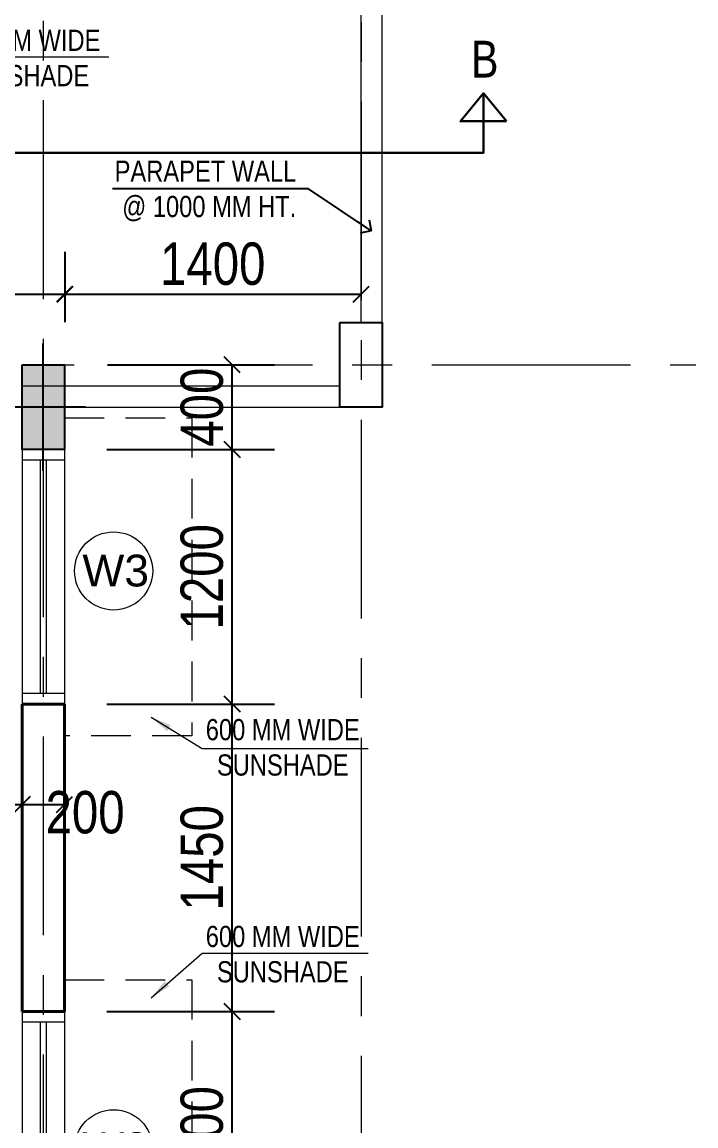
# Model space of a CAD drawing. Header units: metres. Extents: x 1689 to 2066, y 219 to 408.
# Drawn here: x 1923.23 to 1926.41, y 338.56 to 343.76 of the extents above; entities that cross this region are included whole.
import ezdxf

# ---------------------------------------------------------------- set-up
doc = ezdxf.new("R2010")
doc.units = ezdxf.units.M
doc.header["$LTSCALE"] = 1.5
for name, pattern in [('00_toilet$0$8th floor plan$0$HIDDEN', [0.375, 0.25, -0.125]), ('CENTER', [2, 1.25, -0.25, 0.25, -0.25]), ('DASHED2', [0.375, 0.25, -0.125])]:
    doc.linetypes.add(name, pattern=pattern)
for name, color, linetype, lineweight in [('A- DOOR WINDOW TAGS', 7, 'Continuous', 5), ('A-ELE 02', 252, 'Continuous', 9), ('A-GRID', 252, 'CENTER', 5), ('A-SYMBOL', 252, 'Continuous', 5), ('A-WALL', 1, 'Continuous', 40), ('A-WINDOW', 143, 'Continuous', 13), ('A-Working Dimension', 42, 'Continuous', 5)]:
    doc.layers.add(name, color=color, linetype=linetype, lineweight=lineweight)
for name, color, linetype in [('A-COLUMN', 7, 'Continuous'), ('A-Text', 7, 'Continuous'), ('COLUMN', 70, 'Continuous')]:
    doc.layers.add(name, color=color, linetype=linetype)
doc.styles.add('DIM', font='arial.ttf', dxfattribs={"width": 0.8, "height": 0.2})
doc.styles.add('Roman', font='romans.shx', dxfattribs={"bigfont": 'bigfont.shx'})
doc.styles.get("Standard").update_dxf_attribs({"font": 'arial.ttf', "height": 0.2})
doc.dimstyles.new('GRID DIM', dxfattribs={"dimtxt": 0.35, "dimasz": 0.1, "dimexe": 0.1, "dimexo": 0.1, "dimgap": 0.09, "dimtad": 0, "dimdec": 0, "dimlfac": 1000, "dimzin": 0, "dimdsep": 46, "dimtxsty": 'Standard', "dimblk": 'OBLIQUE', "dimcen": 0.09, "dimclrd": 73, "dimclre": 73, "dimclrt": 1, "dimadec": 0, "dimazin": 0, "dimtfac": 1, "dimtdec": 0, "dimtofl": 0, "dimtmove": 1, "dimatfit": 3, "dimfxl": 1.25, "dimtolj": 1, "dimtzin": 0, "dimlwd": -1, "dimlwe": -1, "dimarcsym": 0})
doc.dimstyles.new('W-DIM', dxfattribs={"dimtxt": 0.125, "dimasz": 0.075, "dimexe": 0.2, "dimexo": 0.2, "dimgap": 0.04, "dimtad": 1, "dimdec": 0, "dimlfac": 1000, "dimzin": 0, "dimdsep": 46, "dimtxsty": 'DIM', "dimblk": 'OBLIQUE', "dimcen": 0.09, "dimclrt": 7, "dimadec": 0, "dimazin": 0, "dimtfac": 1, "dimtdec": 0, "dimtofl": 0, "dimtmove": 0, "dimatfit": 3, "dimldrblk": 'OPEN90', "dimfxl": 0.1, "dimtolj": 1, "dimtzin": 0, "dimarcsym": 0})

# ---------------------------------------------------------------- blocks, each defined once
blk = doc.blocks.new('_Oblique')
at = {"color": 0, "linetype": 'ByBlock', "lineweight": -2}
blk.add_line((-0.5, -0.5), (0.5, 0.5), dxfattribs=at)
blk = doc.blocks.new('*D335')
at = {"layer": 'A-Working Dimension', "color": 0, "lineweight": -2, "transparency": 16777216}
for p, q in [((1923.2323, 338.4541), (1923.2323, 338.4816)), ((1917.9824, 338.2816), (1923.2323, 338.2816))]:
    blk.add_line(p, q, dxfattribs=at)
at = {"layer": 'Defpoints', "color": 0, "transparency": 16777216}
for p in [(1917.9824, 338.2816), (1923.2323, 338.2816), (1923.2323, 338.2541)]:
    blk.add_point(p, dxfattribs=at)
at = {"layer": 'A-Working Dimension', "color": 0, "lineweight": -2, "transparency": 16777216, "xscale": 0.075, "yscale": 0.075, "zscale": 0.075, "rotation": 180}
blk.add_blockref('_Oblique', (1917.9824, 338.2816), dxfattribs=at)
at = {"layer": 'A-Working Dimension', "color": 0, "lineweight": -2, "transparency": 16777216, "xscale": 0.075, "yscale": 0.075, "zscale": 0.075}
blk.add_blockref('_Oblique', (1923.2323, 338.2816), dxfattribs=at)
at = {"layer": 'A-Working Dimension', "transparency": 16777216, "insert": (1920.418, 338.4882), "char_height": 0.2, "attachment_point": 5, "style": 'DIM'}
blk.add_mtext('\\A1;5250', dxfattribs=at)
blk = doc.blocks.new('_Open90')
at = {"color": 0, "linetype": 'ByBlock', "lineweight": -2}
for p, q in [((0, 0), (-1, 0)), ((-0.5, 0.5), (0, 0)), ((0, 0), (-0.5, -0.5))]:
    blk.add_line(p, q, dxfattribs=at)
blk = doc.blocks.new('*D291')
at = {"layer": 'A-Working Dimension', "color": 0, "lineweight": -2, "transparency": 16777216}
for p, q in [((1923.2316, 339.9049), (1923.2316, 340.2731)), ((1922.3316, 340.0731), (1923.2316, 340.0731))]:
    blk.add_line(p, q, dxfattribs=at)
at = {"layer": 'Defpoints', "color": 0, "transparency": 16777216}
for p in [(1922.3316, 340.0731), (1923.2316, 340.0731), (1923.2316, 339.7049)]:
    blk.add_point(p, dxfattribs=at)
at = {"layer": 'A-Working Dimension', "color": 0, "lineweight": -2, "transparency": 16777216, "xscale": 0.075, "yscale": 0.075, "zscale": 0.075, "rotation": 180}
blk.add_blockref('_Oblique', (1922.3316, 340.0731), dxfattribs=at)
at = {"layer": 'A-Working Dimension', "color": 0, "lineweight": -2, "transparency": 16777216, "xscale": 0.075, "yscale": 0.075, "zscale": 0.075}
blk.add_blockref('_Oblique', (1923.2316, 340.0731), dxfattribs=at)
at = {"layer": 'A-Working Dimension', "transparency": 16777216, "insert": (1922.7816, 340.2152), "char_height": 0.2, "attachment_point": 5, "style": 'DIM'}
blk.add_mtext('\\A1;900', dxfattribs=at)
blk = doc.blocks.new('*D436')
at = {"layer": 'A-Working Dimension', "color": 0, "lineweight": -2, "transparency": 16777216}
for p, q in [((1923.4316, 339.9349), (1923.4316, 340.2731)), ((1923.2316, 340.0731), (1923.4316, 340.0731))]:
    blk.add_line(p, q, dxfattribs=at)
at = {"layer": 'Defpoints', "color": 0, "transparency": 16777216}
for p in [(1923.2316, 340.0731), (1923.4316, 340.0731), (1923.4316, 339.7349)]:
    blk.add_point(p, dxfattribs=at)
at = {"layer": 'A-Working Dimension', "color": 0, "lineweight": -2, "transparency": 16777216, "xscale": 0.075, "yscale": 0.075, "zscale": 0.075, "rotation": 180}
blk.add_blockref('_Oblique', (1923.2316, 340.0731), dxfattribs=at)
at = {"layer": 'A-Working Dimension', "color": 0, "lineweight": -2, "transparency": 16777216, "xscale": 0.075, "yscale": 0.075, "zscale": 0.075}
blk.add_blockref('_Oblique', (1923.4316, 340.0731), dxfattribs=at)
at = {"layer": 'A-Working Dimension', "transparency": 16777216, "insert": (1923.5291, 340.0353), "char_height": 0.2, "attachment_point": 5, "style": 'DIM'}
blk.add_mtext('\\A1;200', dxfattribs=at)
blk = doc.blocks.new('*D450')
at = {"layer": 'A-Working Dimension', "color": 0, "lineweight": -2, "transparency": 16777216}
for p, q in [((1922.285, 342.3474), (1922.285, 342.6798)), ((1923.4354, 342.3469), (1923.4354, 342.6798)), ((1922.285, 342.4798), (1923.4354, 342.4798))]:
    blk.add_line(p, q, dxfattribs=at)
at = {"layer": 'Defpoints', "color": 0, "transparency": 16777216}
for p in [(1923.4354, 342.4798), (1922.285, 342.1474), (1923.4354, 342.1469)]:
    blk.add_point(p, dxfattribs=at)
at = {"layer": 'A-Working Dimension', "color": 0, "lineweight": -2, "transparency": 16777216, "xscale": 0.075, "yscale": 0.075, "zscale": 0.075, "rotation": 180}
blk.add_blockref('_Oblique', (1922.285, 342.4798), dxfattribs=at)
at = {"layer": 'A-Working Dimension', "color": 0, "lineweight": -2, "transparency": 16777216, "xscale": 0.075, "yscale": 0.075, "zscale": 0.075}
blk.add_blockref('_Oblique', (1923.4354, 342.4798), dxfattribs=at)
at = {"layer": 'A-Working Dimension', "transparency": 16777216, "insert": (1922.8602, 342.622), "char_height": 0.2, "attachment_point": 5, "style": 'DIM'}
blk.add_mtext('\\A1;1150', dxfattribs=at)
blk = doc.blocks.new('*D308')
at = {"layer": 'A-Working Dimension', "color": 0, "lineweight": -2, "transparency": 16777216}
for p, q in [((1923.6323, 339.0968), (1924.4229, 339.0968)), ((1924.2229, 337.8969), (1924.2229, 339.0968)), ((1923.6316, 337.8969), (1924.4229, 337.8969))]:
    blk.add_line(p, q, dxfattribs=at)
at = {"layer": 'Defpoints', "color": 0, "transparency": 16777216}
for p in [(1923.4323, 339.0968), (1924.2229, 339.0968), (1923.4316, 337.8969)]:
    blk.add_point(p, dxfattribs=at)
at = {"layer": 'A-Working Dimension', "color": 0, "lineweight": -2, "transparency": 16777216, "xscale": 0.075, "yscale": 0.075, "zscale": 0.075}
for p, rotation in [((1924.2229, 339.0968), 90), ((1924.2229, 337.8969), 270)]:
    blk.add_blockref('_Oblique', p, dxfattribs=dict(at, rotation=rotation))
at = {"layer": 'A-Working Dimension', "transparency": 16777216, "insert": (1924.0808, 338.4968), "char_height": 0.2, "attachment_point": 5, "rotation": 90, "style": 'DIM'}
blk.add_mtext('\\A1;1200', dxfattribs=at)
blk = doc.blocks.new('*D453')
at = {"layer": 'A-Working Dimension', "color": 0, "lineweight": -2, "transparency": 16777216}
for p, q in [((1923.6316, 340.5468), (1924.4229, 340.5468)), ((1924.2229, 339.0968), (1924.2229, 340.5468)), ((1923.6323, 339.0968), (1924.4229, 339.0968))]:
    blk.add_line(p, q, dxfattribs=at)
at = {"layer": 'Defpoints', "color": 0, "transparency": 16777216}
for p in [(1923.4316, 340.5468), (1924.2229, 340.5468), (1923.4323, 339.0968)]:
    blk.add_point(p, dxfattribs=at)
at = {"layer": 'A-Working Dimension', "color": 0, "lineweight": -2, "transparency": 16777216, "xscale": 0.075, "yscale": 0.075, "zscale": 0.075}
for p, rotation in [((1924.2229, 340.5468), 90), ((1924.2229, 339.0968), 270)]:
    blk.add_blockref('_Oblique', p, dxfattribs=dict(at, rotation=rotation))
at = {"layer": 'A-Working Dimension', "transparency": 16777216, "insert": (1924.0808, 339.8218), "char_height": 0.2, "attachment_point": 5, "rotation": 90, "style": 'DIM'}
blk.add_mtext('\\A1;1450', dxfattribs=at)
blk = doc.blocks.new('*D454')
at = {"layer": 'A-Working Dimension', "color": 0, "lineweight": -2, "transparency": 16777216}
for p, q in [((1923.6314, 341.7469), (1924.4229, 341.7469)), ((1924.2229, 340.5468), (1924.2229, 341.7469)), ((1923.6316, 340.5468), (1924.4229, 340.5468))]:
    blk.add_line(p, q, dxfattribs=at)
at = {"layer": 'Defpoints', "color": 0, "transparency": 16777216}
for p in [(1923.4314, 341.7469), (1924.2229, 341.7469), (1923.4316, 340.5468)]:
    blk.add_point(p, dxfattribs=at)
at = {"layer": 'A-Working Dimension', "color": 0, "lineweight": -2, "transparency": 16777216, "xscale": 0.075, "yscale": 0.075, "zscale": 0.075}
for p, rotation in [((1924.2229, 341.7469), 90), ((1924.2229, 340.5468), 270)]:
    blk.add_blockref('_Oblique', p, dxfattribs=dict(at, rotation=rotation))
at = {"layer": 'A-Working Dimension', "transparency": 16777216, "insert": (1924.0808, 341.1468), "char_height": 0.2, "attachment_point": 5, "rotation": 90, "style": 'DIM'}
blk.add_mtext('\\A1;1200', dxfattribs=at)
blk = doc.blocks.new('*D309')
at = {"layer": 'A-Working Dimension', "color": 0, "lineweight": -2, "transparency": 16777216}
blk.add_line((1923.4314, 342.4798), (1924.8314, 342.4798), dxfattribs=at)
at = {"layer": 'Defpoints', "color": 0, "transparency": 16777216}
for p in [(1923.4314, 342.4798), (1924.8314, 342.4798), (1924.8314, 342.4798)]:
    blk.add_point(p, dxfattribs=at)
at = {"layer": 'A-Working Dimension', "color": 0, "lineweight": -2, "transparency": 16777216, "xscale": 0.075, "yscale": 0.075, "zscale": 0.075, "rotation": 180}
blk.add_blockref('_Oblique', (1923.4314, 342.4798), dxfattribs=at)
at = {"layer": 'A-Working Dimension', "color": 0, "lineweight": -2, "transparency": 16777216, "xscale": 0.075, "yscale": 0.075, "zscale": 0.075}
blk.add_blockref('_Oblique', (1924.8314, 342.4798), dxfattribs=at)
at = {"layer": 'A-Working Dimension', "transparency": 16777216, "insert": (1924.1314, 342.622), "char_height": 0.2, "attachment_point": 5, "style": 'DIM'}
blk.add_mtext('\\A1;1400', dxfattribs=at)
blk = doc.blocks.new('*D313')
at = {"layer": 'A-Working Dimension', "color": 0, "lineweight": -2, "transparency": 16777216}
for p, q in [((1923.6354, 342.1469), (1924.4229, 342.1469)), ((1924.2229, 341.7469), (1924.2229, 342.1469)), ((1923.6314, 341.7469), (1924.4229, 341.7469))]:
    blk.add_line(p, q, dxfattribs=at)
at = {"layer": 'Defpoints', "color": 0, "transparency": 16777216}
for p in [(1923.4354, 342.1469), (1924.2229, 342.1469), (1923.4314, 341.7469)]:
    blk.add_point(p, dxfattribs=at)
at = {"layer": 'A-Working Dimension', "color": 0, "lineweight": -2, "transparency": 16777216, "xscale": 0.075, "yscale": 0.075, "zscale": 0.075}
for p, rotation in [((1924.2229, 342.1469), 90), ((1924.2229, 341.7469), 270)]:
    blk.add_blockref('_Oblique', p, dxfattribs=dict(at, rotation=rotation))
at = {"layer": 'A-Working Dimension', "transparency": 16777216, "insert": (1924.0808, 341.9467), "char_height": 0.2, "attachment_point": 5, "rotation": 90, "style": 'DIM'}
blk.add_mtext('\\A1;400', dxfattribs=at)
blk = doc.blocks.new('W3')
at = {"layer": 'A- DOOR WINDOW TAGS', "lineweight": 5}
blk.add_circle((1701.9142, 432.1455), 0.1843, dxfattribs=at)
at = {"layer": 'A- DOOR WINDOW TAGS', "insert": (1701.7669, 432.2225), "char_height": 0.15, "attachment_point": 1, "style": 'Roman'}
blk.add_mtext_dynamic_manual_height_columns('{\\fArial|b0|i0|c0|p34;W3}', width=0.246397, gutter_width=0.325, heights=[0], dxfattribs=at)
blk = doc.blocks.new('0.2X0.4')
at = {"layer": 'COLUMN'}
h = blk.add_hatch(dxfattribs=at)
h.set_pattern_fill('ANGLE', color=256)
h.set_pattern_definition([(0, (-1673.224, -421.962), (0, 6.985), [5.08, -1.905]), (90, (-1673.224, -421.962), (-6.985, 4e-16), [5.08, -1.905])])
h.paths.add_polyline_path([(-0.1, 0.2), (0.1, 0.2), (0.1, -0.2), (-0.1, -0.2)])
h = blk.add_hatch(color=256, dxfattribs=at)
h.dxf.hatch_style = 1
h.paths.add_polyline_path([(-0.1, 0.2), (0.1, 0.2), (0.1, -0.2), (-0.1, -0.2)])
for p, q in [((0, -0.3), (0, 0.3)), ((0.2, 0), (-0.2, 0))]:
    blk.add_line(p, q, dxfattribs=at)
blk.add_lwpolyline([(-0.1, 0.2), (0.1, 0.2), (0.1, -0.2), (-0.1, -0.2)], close=True, dxfattribs=at)
blk = doc.blocks.new('GRID 02')
at = {"layer": 'A-GRID', "ltscale": 0.5}
for p, q in [((7.45, 17.1), (7.45, 0.3134)), ((8.95, 17.0941), (8.95, 0.3134)), ((-1.2166, 11.3529), (10.53, 11.3529))]:
    blk.add_line(p, q, dxfattribs=at)
at = {"layer": 'A-COLUMN'}
blk.add_blockref('0.2X0.4', (7.45, 11.1531), dxfattribs=at)
blk = doc.blocks.new('A$C797B17DE')
at = {"layer": 'A-WINDOW', "linetype": 'ByBlock'}
for p, q in [((0.2, 1.2), (0, 1.2)), ((0, 1.2), (0, 0)), ((0.2, 1.2), (0.2, 0)), ((0.1998, 1.15), (0, 1.15)), ((0.0869, 0.05), (0.0869, 1.15)), ((0.1148, 0.05), (0.1148, 1.15)), ((0.2, 0.05), (0, 0.05)), ((0.2, 0), (0, 0))]:
    blk.add_line(p, q, dxfattribs=at)

msp = doc.modelspace()

# ---------------------------------------------------------------- linework, layer by layer
at = {"lineweight": 30, "elevation": 0}
msp.add_lwpolyline([(1925.40848, 343.42741), (1925.40848, 343.14572), (1920.59549, 343.14572), (1920.59549, 341.09674), (1915.11368, 341.09674)], dxfattribs=at)
msp.add_lwpolyline([(1925.51695, 343.29536), (1925.40848, 343.42741), (1925.30001, 343.29536)], close=True, dxfattribs=at)
at = {"layer": 'A-COLUMN', "color": 251}
msp.add_lwpolyline([(1924.73144, 342.34674), (1924.93144, 342.34674), (1924.93144, 341.94674), (1924.73144, 341.94674), (1924.73144, 342.34674)], dxfattribs=at)
at = {"layer": 'A-ELE 02'}
for p, q in [((1924.93144, 341.94674), (1924.93144, 346.74674)), ((1924.83144, 342.34674), (1924.83144, 345.04686)), ((1923.23144, 342.04674), (1924.73144, 342.04674)), ((1923.23144, 341.94674), (1924.78144, 341.94674))]:
    msp.add_line(p, q, dxfattribs=at)
at = {"layer": 'A-SYMBOL', "linetype": 'DASHED2', "ltscale": 0.5}
for points in [[(1923.43229, 341.89679), (1924.03229, 341.89679), (1924.03229, 340.39679), (1923.43229, 340.39679)], [(1923.43229, 339.24686), (1924.03229, 339.24686), (1924.03229, 337.74686), (1923.43229, 337.74686)]]:
    msp.add_lwpolyline(points, dxfattribs=at)
at = {"layer": 'A-WALL', "color": 1}
for p, q in [((1923.23163, 339.09693), (1923.23163, 340.54679)), ((1923.43163, 339.09681), (1923.43163, 340.54679))]:
    msp.add_line(p, q, dxfattribs=at)
at = {"layer": 'A-WALL', "ltscale": 50}
for p, q in [((1923.23163, 340.54679), (1923.43163, 340.54679)), ((1923.23163, 339.09693), (1923.43163, 339.09681))]:
    msp.add_line(p, q, dxfattribs=at)

# ---------------------------------------------------------------- block references
at = {"layer": 'A- DOOR WINDOW TAGS'}
for p in [(221.74942, -90.97118), (221.74942, -93.69588)]:
    msp.add_blockref('W3', p, dxfattribs=at)
at = {"layer": 'A-GRID', "linetype": '00_toilet$0$8th floor plan$0$HIDDEN'}
msp.add_blockref('GRID 02', (1915.88144, 330.79369), dxfattribs=at)
at = {"layer": 'A-WINDOW', "ltscale": 50}
for p in [(1923.2321, 340.54679), (1923.23229, 337.89686)]:
    msp.add_blockref('A$C797B17DE', p, dxfattribs=at)

# ---------------------------------------------------------------- texts
at = {"layer": 'A-Text', "color": 0, "char_height": 0.1, "width": 0.7215457, "style": 'DIM'}
for insert, attachment_point in [((1923.23801, 343.72687), 2), ((1924.46176, 340.20798), 8), ((1924.46176, 339.5009), 2)]:
    msp.add_mtext('600 MM WIDE \\PSUNSHADE', dxfattribs=dict(at, insert=insert, attachment_point=attachment_point))
at = {"layer": 'A-Text', "style": 'DIM'}
for s, insert, char_height, width, attachment_point in [('B', (1925.35026, 343.67454), 0.17353, 0.1945299, 1), ('PARAPET WALL @ 1000 MM HT.', (1924.52557, 343.10971), 0.1, 0.9400272, 3)]:
    msp.add_mtext(s, dxfattribs=dict(at, insert=insert, char_height=char_height, width=width, attachment_point=attachment_point))

# ---------------------------------------------------------------- dimensions: what is measured, and where the dimension line sits
at = {"layer": 'A-Working Dimension'}
for base, p1, p2, picture, middle in [((1923.43544, 342.47984), (1922.28503, 342.14741), (1923.43544, 342.14686), '*D450', (1922.86023, 342.62196)), ((1924.83144, 342.47984), (1923.43144, 342.47984), (1924.83144, 342.47984), '*D309', (1924.13144, 342.62196)), ((1923.23163, 340.07308), (1922.33163, 340.07308), (1923.23163, 339.70486), '*D291', (1922.78163, 340.2152))]:
    dim = msp.add_linear_dim(base=base, p1=p1, p2=p2, dimstyle='W-DIM', override={"dimclrt": 256, "dimtmove": 1}, dxfattribs=at)
    dim.commit()
    dim.dimension.update_dxf_attribs({"geometry": picture, "text_midpoint": middle})
dim = msp.add_linear_dim(base=(1924.22295, 342.14686), p1=(1923.43144, 341.74686), p2=(1923.43544, 342.14686), angle=90, dimstyle='W-DIM', override={"dimclrt": 256, "dimtmove": 1}, dxfattribs=at)
dim.commit()
dim.dimension.update_dxf_attribs({"geometry": '*D313', "text_midpoint": (1924.22295, 341.94674), "dimtype": 128})
for base, p1, p2, picture, middle in [((1924.22295, 341.74686), (1923.43163, 340.54679), (1923.43144, 341.74686), '*D454', (1924.08083, 341.14682)), ((1924.22295, 340.54679), (1923.43232, 339.09681), (1923.43163, 340.54679), '*D453', (1924.08083, 339.8218)), ((1924.22295, 339.09681), (1923.43163, 337.89686), (1923.43232, 339.09681), '*D308', (1924.08083, 338.49684))]:
    dim = msp.add_linear_dim(base=base, p1=p1, p2=p2, angle=90, dimstyle='W-DIM', override={"dimclrt": 256, "dimtmove": 1}, dxfattribs=at)
    dim.commit()
    dim.dimension.update_dxf_attribs({"geometry": picture, "text_midpoint": middle})
for base, p1, p2, picture, middle in [((1923.43163, 340.07308), (1923.23163, 340.07308), (1923.43163, 339.73488), '*D436', (1923.52907, 339.89315)), ((1923.23229, 338.28159), (1917.98244, 338.28159), (1923.23229, 338.25405), '*D335', (1920.41798, 338.34612))]:
    dim = msp.add_linear_dim(base=base, p1=p1, p2=p2, dimstyle='W-DIM', override={"dimclrt": 256, "dimtmove": 1}, dxfattribs=at)
    dim.commit()
    dim.dimension.update_dxf_attribs({"geometry": picture, "text_midpoint": middle, "dimtype": 128})

# ---------------------------------------------------------------- leaders
at = {"layer": 'A-SYMBOL', "color": 0}
for points in [[(1922.61643, 343.33559), (1922.85739, 343.59841), (1923.64036, 343.59841)], [(1923.84018, 340.48527), (1924.08113, 340.33644), (1924.8641, 340.33644)], [(1923.84018, 339.16194), (1924.08113, 339.37244), (1924.8641, 339.37244)]]:
    msp.add_leader(points, dimstyle='GRID DIM', override={"dimasz": 0.1, "dimclrd": 0, "dimfxl": 0.18}, dxfattribs=at)
at = {"layer": 'A-Text', "ltscale": 50}
msp.add_leader([(1924.87962, 342.77841), (1924.58331, 342.97564), (1923.65885, 342.97564)], dimstyle='W-DIM', override={"dimgap": 0.04, "dimtad": 0}, dxfattribs=at)

doc.saveas('drawing.dxf')
